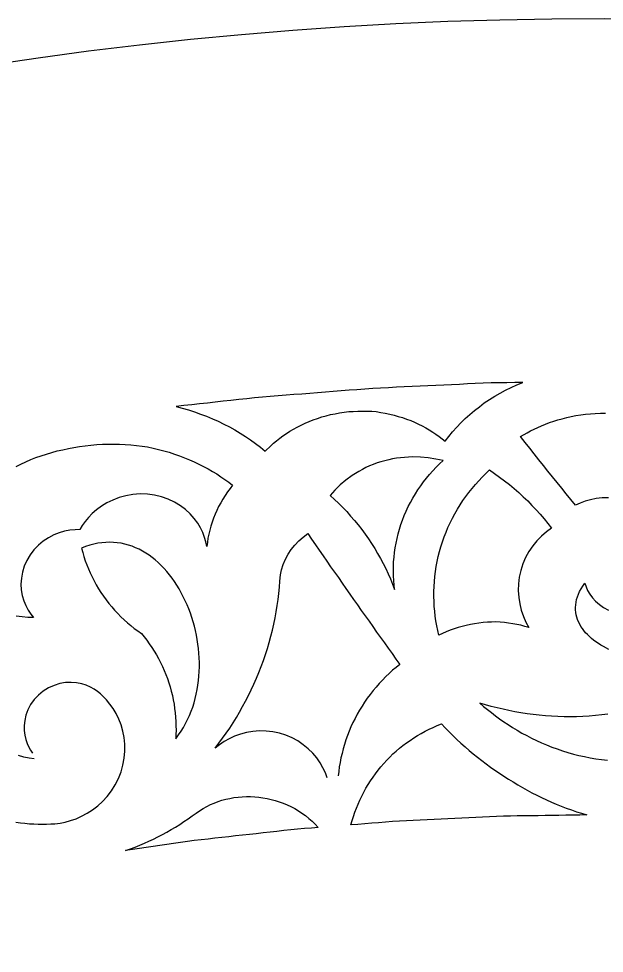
# Model space of a CAD drawing. Extents: x -1903 to -234, y -575 to 545.
# Drawn here: x -1423.9 to -1342.9, y 416.1 to 545.2 of the extents above; entities that cross this region are included whole.
import ezdxf

# ---------------------------------------------------------------- set-up
doc = ezdxf.new("R2010")
doc.units = 0
doc.layers.add('LAYER_1', color=18, linetype='CONTINUOUS')

msp = doc.modelspace()

# ---------------------------------------------------------------- linework, layer by layer
at = {"layer": 'LAYER_1'}
msp.add_lwpolyline([(-1342.912552403855, 545.219890420859, 0.4142135623730951), (-1902.912552403855, -14.78010957914103, 0.4142135623730951), (-1342.912552403855, -574.780109579141, 0.4142135623730951), (-782.912552403855, -14.78010957914103, 0.4142135623730951)], format="xyb", close=True, dxfattribs=at)
for points in [[(-1402.153442382812, 491.6213684082031), (-1401.289428710938, 491.3944091796875), (-1400.43505859375, 491.1455993652344), (-1399.591064453125, 490.8750915527344), (-1398.757934570312, 490.5830993652344), (-1397.936401367188, 490.2698364257812), (-1397.126708984375, 489.9355163574219), (-1396.329711914062, 489.5802612304688), (-1395.545776367188, 489.2043151855469), (-1394.775390625, 488.8078918457031), (-1394.019287109375, 488.3911743164062), (-1393.27783203125, 487.9543762207031), (-1392.551513671875, 487.4976501464844), (-1391.8408203125, 487.0212707519531), (-1391.146362304688, 486.5253601074219), (-1390.468627929688, 486.0101928710938), (-1389.806884765625, 485.4636840820312), (-1389.060546875, 486.1963806152344), (-1388.652587890625, 486.5491027832031), (-1388.244018554688, 486.9018859863281), (-1387.801147460938, 487.2375183105469), (-1387.35791015625, 487.5731811523438), (-1386.88134765625, 487.8882141113281), (-1386.404296875, 488.2032470703125), (-1385.895751953125, 488.4941101074219), (-1385.386474609375, 488.7850341796875), (-1384.848022460938, 489.0483093261719), (-1384.30908203125, 489.3116149902344), (-1383.74365234375, 489.5440368652344), (-1383.177856445312, 489.7765197753906), (-1382.588989257812, 489.9751586914062), (-1381.999755859375, 490.173828125), (-1381.3916015625, 490.3360595703125), (-1380.782958984375, 490.4983520507812), (-1380.159912109375, 490.6221008300781), (-1379.53662109375, 490.7458801269531), (-1378.903442382812, 490.8295593261719), (-1378.270263671875, 490.9132385253906), (-1377.632202148438, 490.9558715820312), (-1376.994262695312, 490.9985046386719), (-1376.356567382812, 490.9997253417969), (-1375.71923828125, 491.0009460449219), (-1375.087158203125, 490.9610290527344), (-1374.454711914062, 490.9125671386719), (-1373.832153320312, 490.8132019042969), (-1373.209716796875, 490.7138061523438), (-1372.602416992188, 490.5762634277344), (-1371.995483398438, 490.4386901855469), (-1371.407836914062, 490.2651062011719), (-1370.820678710938, 490.0915222167969), (-1370.25634765625, 489.884521484375), (-1369.692749023438, 489.6775207519531), (-1369.1552734375, 489.4400024414062), (-1368.618286132812, 489.2024841308594), (-1368.109985351562, 488.9376831054688), (-1367.602294921875, 488.6728210449219), (-1367.12548828125, 488.384033203125), (-1366.649047851562, 488.0952453613281), (-1366.204956054688, 487.785888671875), (-1365.76123046875, 487.4765319824219), (-1364.940307617188, 486.8235168457031), (-1364.4267578125, 487.4834594726562), (-1363.889404296875, 488.1262817382812), (-1363.328857421875, 488.7515563964844), (-1362.745727539062, 489.35888671875), (-1362.140502929688, 489.9478759765625), (-1361.513916015625, 490.5180969238281), (-1360.866455078125, 491.0691223144531), (-1360.19873046875, 491.6006164550781), (-1359.511352539062, 492.1120910644531), (-1358.804931640625, 492.6015319824219), (-1358.079467773438, 493.0486145019531), (-1357.336303710938, 493.4739685058594), (-1356.575927734375, 493.8771667480469), (-1355.799194335938, 494.2578430175781), (-1355.006469726562, 494.6156311035156), (-1354.19873046875, 494.9500732421875), (-1355.291625976562, 494.932861328125), (-1356.384399414062, 494.9156494140625), (-1357.477416992188, 494.8984375), (-1358.570190429688, 494.8812255859375), (-1359.662231445312, 494.8409729003906), (-1360.754028320312, 494.7894592285156), (-1361.845825195312, 494.7379455566406), (-1362.937622070312, 494.6864318847656), (-1364.029296875, 494.6349487304688), (-1365.12109375, 494.5834350585938), (-1366.212890625, 494.5319213867188), (-1367.304565429688, 494.4804077148438), (-1368.396240234375, 494.4288940429688), (-1369.488159179688, 494.3773803710938), (-1370.579833984375, 494.3258972167969), (-1371.671630859375, 494.2743835449219), (-1372.763427734375, 494.2228698730469), (-1373.855102539062, 494.1713562011719), (-1374.946899414062, 494.1193237304688), (-1376.036499023438, 494.0335998535156), (-1377.1259765625, 493.9479064941406), (-1378.215698242188, 493.8621826171875), (-1379.305297851562, 493.7764892578125), (-1380.394897460938, 493.6907653808594), (-1381.484497070312, 493.6050415039062), (-1382.574096679688, 493.5193481445312), (-1383.663696289062, 493.4336242675781), (-1384.753295898438, 493.3479309082031), (-1385.843017578125, 493.26220703125), (-1386.932495117188, 493.1764831542969), (-1388.022094726562, 493.0907897949219), (-1389.11181640625, 493.0050659179688), (-1390.201293945312, 492.9193725585938), (-1391.289794921875, 492.8213195800781), (-1392.376220703125, 492.7013244628906), (-1393.462524414062, 492.5813293457031), (-1394.548950195312, 492.4613342285156), (-1395.63525390625, 492.3413391113281), (-1396.721557617188, 492.2213439941406), (-1397.807983398438, 492.1013488769531), (-1398.894287109375, 491.9813537597656), (-1399.980712890625, 491.8613586425781), (-1401.067138671875, 491.7413635253906)], [(-1371.918090820312, 466.3237915039062), (-1371.979736328125, 466.9542236328125), (-1372.041259765625, 467.5846252441406), (-1372.06396484375, 468.2245483398438), (-1372.08642578125, 468.8644714355469), (-1372.068359375, 469.5107116699219), (-1372.050170898438, 470.1569519042969), (-1371.990112304688, 470.8060607910156), (-1371.9296875, 471.4552001953125), (-1371.82666015625, 472.1037292480469), (-1371.723266601562, 472.7522277832031), (-1371.576782226562, 473.396484375), (-1371.4296875, 474.040771484375), (-1371.239868164062, 474.6771545410156), (-1371.049438476562, 475.3135375976562), (-1370.816650390625, 475.9384155273438), (-1370.583251953125, 476.5633239746094), (-1370.30859375, 477.1732177734375), (-1370.033325195312, 477.7831726074219), (-1369.718383789062, 478.3748168945312), (-1369.40283203125, 478.9664611816406), (-1369.049560546875, 479.5367736816406), (-1368.695678710938, 480.1070861816406), (-1368.306762695312, 480.6532592773438), (-1367.916870117188, 481.1994934082031), (-1367.494873046875, 481.7190856933594), (-1367.071899414062, 482.2387390136719), (-1366.619995117188, 482.7297058105469), (-1366.167114257812, 483.220703125), (-1365.6884765625, 483.6813049316406), (-1365.208984375, 484.1419677734375), (-1366.218872070312, 484.3661193847656), (-1367.263793945312, 484.5278930664062), (-1368.3369140625, 484.6227111816406), (-1369.43017578125, 484.6468200683594), (-1369.982543945312, 484.6221313476562), (-1370.534790039062, 484.597412109375), (-1371.08837890625, 484.5350646972656), (-1371.6416015625, 484.4727478027344), (-1372.191284179688, 484.37255859375), (-1372.74072265625, 484.2723693847656), (-1373.281616210938, 484.1346740722656), (-1373.822265625, 483.9969787597656), (-1374.349731445312, 483.8206787109375), (-1374.875732421875, 483.6296997070312), (-1375.384155273438, 483.404296875), (-1375.89208984375, 483.1789245605469), (-1376.37841796875, 482.9214477539062), (-1376.864135742188, 482.6640014648438), (-1377.324462890625, 482.3772277832031), (-1377.784301757812, 482.0905151367188), (-1378.646606445312, 481.4647216796875), (-1379.445922851562, 480.7935180664062), (-1380.178466796875, 480.0841674804688), (-1380.842163085938, 479.3440246582031), (-1380.251586914062, 478.7940673828125), (-1379.662353515625, 478.2440185546875), (-1379.099731445312, 477.6674194335938), (-1378.538452148438, 477.0907287597656), (-1378.005493164062, 476.4889526367188), (-1377.473754882812, 475.8871154785156), (-1376.972412109375, 475.2618103027344), (-1376.47216796875, 474.6364135742188), (-1376.003784179688, 473.9894104003906), (-1375.536499023438, 473.34228515625), (-1375.102416992188, 472.6754760742188), (-1374.669311523438, 472.0085754394531), (-1374.2705078125, 471.3240356445312), (-1373.872802734375, 470.6394348144531), (-1373.510131835938, 469.9393310546875), (-1373.148071289062, 469.2323913574219), (-1372.821655273438, 468.5101928710938), (-1372.495971679688, 467.7879333496094), (-1372.206665039062, 467.0558776855469)], [(-1365.81005859375, 460.0348815917969), (-1365.950073242188, 460.6822204589844), (-1366.09033203125, 461.3295593261719), (-1366.195190429688, 461.9915161132812), (-1366.300170898438, 462.6535034179688), (-1366.367919921875, 463.3274841308594), (-1366.435668945312, 464.00146484375), (-1366.464233398438, 464.6846313476562), (-1366.492797851562, 465.3677673339844), (-1366.480834960938, 466.0570068359375), (-1366.46875, 466.7462463378906), (-1366.4150390625, 467.4383239746094), (-1366.360961914062, 468.1304321289062), (-1366.2646484375, 468.8220520019531), (-1366.16796875, 469.5137023925781), (-1366.02880859375, 470.2014770507812), (-1365.889038085938, 470.8892517089844), (-1365.706909179688, 471.5697326660156), (-1365.524047851562, 472.2502746582031), (-1365.299560546875, 472.9201354980469), (-1365.07421875, 473.5900268554688), (-1364.80810546875, 474.2460021972656), (-1364.541259765625, 474.9020385742188), (-1364.234985351562, 475.5410461425781), (-1363.927734375, 476.1800842285156), (-1363.5830078125, 476.7992553710938), (-1363.237426757812, 477.4184265136719), (-1362.8564453125, 478.0150756835938), (-1362.474487304688, 478.6117553710938), (-1362.059814453125, 479.1835021972656), (-1361.64404296875, 479.7553100585938), (-1361.198120117188, 480.3001403808594), (-1360.751220703125, 480.8450012207031), (-1360.27734375, 481.3611450195312), (-1359.802368164062, 481.8773498535156), (-1359.303344726562, 482.3634643554688), (-1358.803466796875, 482.849609375), (-1358.100463867188, 482.3647155761719), (-1357.398681640625, 481.8718872070312), (-1356.721313476562, 481.3489685058594), (-1356.045532226562, 480.8260498046875), (-1355.396362304688, 480.2745361328125), (-1354.748779296875, 479.7229919433594), (-1354.130249023438, 479.1445007324219), (-1353.512939453125, 478.5659790039062), (-1352.926635742188, 477.9623107910156), (-1352.341674804688, 477.3586120605469), (-1351.78955078125, 476.7317810058594), (-1351.238525390625, 476.1048889160156), (-1350.7216796875, 475.4569396972656), (-1350.206298828125, 474.8089904785156), (-1350.91455078125, 474.2927551269531), (-1351.592651367188, 473.7089538574219), (-1352.230346679688, 473.0588989257812), (-1352.817260742188, 472.3455200195312), (-1353.34326171875, 471.5735778808594), (-1353.799560546875, 470.7496032714844), (-1354.177978515625, 469.8817443847656), (-1354.472534179688, 468.9795227050781), (-1354.678955078125, 468.0536193847656), (-1354.795166015625, 467.1152954101562), (-1354.8212890625, 466.1760864257812), (-1354.759765625, 465.2472229003906), (-1354.614868164062, 464.3392944335938), (-1354.392700195312, 463.4617919921875), (-1354.100341796875, 462.6229248046875), (-1353.746215820312, 461.829345703125), (-1353.338623046875, 461.0861511230469), (-1353.890991210938, 461.2344055175781), (-1354.443725585938, 461.3826599121094), (-1355.011474609375, 461.4963073730469), (-1355.579467773438, 461.6099243164062), (-1356.15869140625, 461.6871948242188), (-1356.73828125, 461.7644348144531), (-1357.325073242188, 461.8039855957031), (-1357.911987304688, 461.8428955078125), (-1358.501342773438, 461.825439453125), (-1359.0908203125, 461.8079833984375), (-1359.678955078125, 461.7517700195312), (-1360.266967773438, 461.695556640625), (-1360.849365234375, 461.6009521484375), (-1361.431640625, 461.5063781738281), (-1362.004028320312, 461.3743591308594), (-1362.576171875, 461.2423706054688), (-1363.134399414062, 461.0744018554688), (-1363.6923828125, 460.9064331054688), (-1364.232666015625, 460.7044067382812), (-1364.772583007812, 460.5023803710938), (-1365.29150390625, 460.2686157226562)], [(-1402.1923828125, 445.7159729003906), (-1401.816162109375, 446.2263793945312), (-1401.464599609375, 446.7507629394531), (-1401.13671875, 447.2837524414062), (-1400.83203125, 447.8221130371094), (-1400.551025390625, 448.3726501464844), (-1400.29345703125, 448.9345703125), (-1400.058959960938, 449.5069885253906), (-1399.847290039062, 450.0891418457031), (-1399.658203125, 450.6801147460938), (-1399.491333007812, 451.2790832519531), (-1399.346435546875, 451.88525390625), (-1399.22314453125, 452.4977722167969), (-1399.121337890625, 453.1157836914062), (-1399.04052734375, 453.7384948730469), (-1398.980712890625, 454.364990234375), (-1398.941284179688, 454.9945068359375), (-1398.922119140625, 455.6261596679688), (-1398.922973632812, 456.2591552734375), (-1398.943603515625, 456.8926391601562), (-1398.983642578125, 457.5257568359375), (-1399.042846679688, 458.1576538085938), (-1399.120971679688, 458.7875366210938), (-1399.2177734375, 459.41455078125), (-1399.332763671875, 460.0378723144531), (-1399.4658203125, 460.6566162109375), (-1399.616821289062, 461.2699890136719), (-1399.785034179688, 461.8771667480469), (-1399.970703125, 462.4772644042969), (-1400.173095703125, 463.0694885253906), (-1400.39208984375, 463.6529846191406), (-1400.62744140625, 464.2269287109375), (-1400.878784179688, 464.7904663085938), (-1401.145751953125, 465.3427734375), (-1401.42822265625, 465.8830261230469), (-1401.725708007812, 466.410400390625), (-1402.037841796875, 466.9240112304688), (-1402.364501953125, 467.423095703125), (-1402.705078125, 467.9067687988281), (-1403.0595703125, 468.3742065429688), (-1403.427368164062, 468.8246154785156), (-1403.808227539062, 469.2571411132812), (-1404.201416015625, 469.6681823730469), (-1404.605834960938, 470.0514831542969), (-1405.022216796875, 470.4139404296875), (-1405.450073242188, 470.7547607421875), (-1405.88916015625, 471.0731506347656), (-1406.3388671875, 471.3682861328125), (-1406.798950195312, 471.6393127441406), (-1407.269165039062, 471.8854370117188), (-1407.748657226562, 472.1058654785156), (-1408.237426757812, 472.2997741699219), (-1408.73486328125, 472.4663696289062), (-1409.240600585938, 472.6047973632812), (-1409.754150390625, 472.7142639160156), (-1410.275146484375, 472.7940063476562), (-1410.802856445312, 472.8431701660156), (-1411.337158203125, 472.8609619140625), (-1411.87744140625, 472.8465576171875), (-1412.42333984375, 472.7991943359375), (-1412.974243164062, 472.718017578125), (-1413.529541015625, 472.602294921875), (-1414.088989257812, 472.451171875), (-1414.651977539062, 472.2638549804688), (-1415.218017578125, 472.0395812988281), (-1415.059448242188, 471.4637145996094), (-1414.901123046875, 470.8878479003906), (-1414.704467773438, 470.317138671875), (-1414.507934570312, 469.7463684082031), (-1414.273315429688, 469.1839904785156), (-1414.0390625, 468.6216125488281), (-1413.767578125, 468.0709228515625), (-1413.496337890625, 467.5201721191406), (-1413.189086914062, 466.9844055175781), (-1412.882202148438, 466.4485473632812), (-1412.540771484375, 465.9308166503906), (-1412.199951171875, 465.4129638671875), (-1411.826416015625, 464.9161682128906), (-1411.45361328125, 464.4192504882812), (-1411.050415039062, 463.9461364746094), (-1410.64794921875, 463.4728698730469), (-1410.217651367188, 463.0258483886719), (-1409.788208007812, 462.5786743164062), (-1409.333862304688, 462.1598205566406), (-1408.880126953125, 461.7408752441406), (-1408.404541015625, 461.3519897460938), (-1407.929809570312, 460.9629516601562), (-1407.436279296875, 460.6053771972656), (-1406.943481445312, 460.2477111816406), (-1406.570434570312, 459.7823791503906), (-1406.19775390625, 459.3169860839844), (-1405.85107421875, 458.8274230957031), (-1405.504760742188, 458.3377685546875), (-1405.1865234375, 457.8257751464844), (-1404.868896484375, 457.3136901855469), (-1404.581298828125, 456.7813110351562), (-1404.2939453125, 456.2489013671875), (-1404.03857421875, 455.6985473632812), (-1403.783447265625, 455.1481323242188), (-1403.5615234375, 454.5823669433594), (-1403.339721679688, 454.0165710449219), (-1403.15234375, 453.4381103515625), (-1402.965209960938, 452.8596496582031), (-1402.81298828125, 452.2713928222656), (-1402.661010742188, 451.6831359863281), (-1402.544189453125, 451.0881042480469), (-1402.427734375, 450.4930419921875), (-1402.346557617188, 449.8941955566406), (-1402.265258789062, 449.2953491210938), (-1402.219116210938, 448.6957092285156), (-1402.172973632812, 448.0960388183594), (-1402.161254882812, 447.49853515625), (-1402.149291992188, 446.9010314941406), (-1402.1708984375, 446.3084716796875)], [(-1377.95654296875, 433.8014831542969), (-1377.790161132812, 434.3930053710938), (-1377.607055664062, 434.9776916503906), (-1377.40771484375, 435.5552062988281), (-1377.19189453125, 436.1253051757812), (-1376.960205078125, 436.6877136230469), (-1376.712524414062, 437.2421875), (-1376.449340820312, 437.7884216308594), (-1376.170654296875, 438.3261108398438), (-1375.876708984375, 438.8550415039062), (-1375.56787109375, 439.3749084472656), (-1375.244018554688, 439.8854370117188), (-1374.90576171875, 440.3863830566406), (-1374.553100585938, 440.8774108886719), (-1374.186279296875, 441.3582763671875), (-1373.805541992188, 441.8287048339844), (-1373.411254882812, 442.2884216308594), (-1373.00341796875, 442.7371520996094), (-1372.58251953125, 443.1745910644531), (-1372.148681640625, 443.6004943847656), (-1371.702026367188, 444.01220703125), (-1371.242065429688, 444.3990173339844), (-1370.769897460938, 444.7731018066406), (-1370.285888671875, 445.1341857910156), (-1369.790161132812, 445.4819641113281), (-1369.283081054688, 445.8161926269531), (-1368.764770507812, 446.1366271972656), (-1368.23583984375, 446.4429321289062), (-1367.696166992188, 446.7348937988281), (-1367.146240234375, 447.01220703125), (-1366.58642578125, 447.2746276855469), (-1366.016845703125, 447.5218505859375), (-1365.437866210938, 447.7536315917969), (-1364.910766601562, 447.2042236328125), (-1364.384887695312, 446.6547546386719), (-1363.841674804688, 446.1259460449219), (-1363.299560546875, 445.5970458984375), (-1362.740600585938, 445.0892333984375), (-1362.182983398438, 444.5813293457031), (-1361.609130859375, 444.0948791503906), (-1361.036499023438, 443.6083679199219), (-1360.448364257812, 443.1436462402344), (-1359.861450195312, 442.6788940429688), (-1359.259521484375, 442.236328125), (-1358.658935546875, 441.793701171875), (-1358.0439453125, 441.3736877441406), (-1357.43017578125, 440.9535827636719), (-1356.802124023438, 440.5433349609375), (-1356.175048828125, 440.1268920898438), (-1355.534912109375, 439.7333984375), (-1354.895751953125, 439.3399047851562), (-1354.244018554688, 438.9697265625), (-1353.593383789062, 438.5995178222656), (-1352.930541992188, 438.2530517578125), (-1352.268920898438, 437.9065856933594), (-1351.595458984375, 437.584228515625), (-1350.923217773438, 437.2618713378906), (-1350.239990234375, 436.9640808105469), (-1349.557495117188, 436.666259765625), (-1348.864624023438, 436.3934020996094), (-1348.172607421875, 436.1205139160156), (-1347.470458984375, 435.8730163574219), (-1346.769165039062, 435.62548828125), (-1346.058349609375, 435.4037170410156), (-1345.348266601562, 435.1819458007812), (-1346.308471679688, 435.1669616699219), (-1347.268432617188, 435.1519470214844), (-1348.228515625, 435.136962890625), (-1349.188598632812, 435.1219482421875), (-1350.148681640625, 435.1069641113281), (-1351.108642578125, 435.0919494628906), (-1352.06884765625, 435.0769653320312), (-1353.02880859375, 435.0619506835938), (-1353.988891601562, 435.0469665527344), (-1354.948974609375, 435.0319519042969), (-1355.909057617188, 435.0169677734375), (-1356.869018554688, 435.001953125), (-1357.828369140625, 434.9624328613281), (-1358.787475585938, 434.9173278808594), (-1359.74658203125, 434.8721923828125), (-1360.705810546875, 434.8270874023438), (-1361.664916992188, 434.7819519042969), (-1362.623901367188, 434.7368469238281), (-1363.583129882812, 434.6917114257812), (-1364.542236328125, 434.6466064453125), (-1365.501342773438, 434.6014709472656), (-1366.46044921875, 434.5563354492188), (-1367.419555664062, 434.51123046875), (-1368.378662109375, 434.4661254882812), (-1369.337890625, 434.4209899902344), (-1370.296997070312, 434.3758544921875), (-1371.255859375, 434.3280029296875), (-1372.213134765625, 434.2527770996094), (-1373.17041015625, 434.1775817871094), (-1374.127563476562, 434.1023559570312), (-1375.084838867188, 434.0271301269531), (-1376.042114257812, 433.9519348144531), (-1376.999267578125, 433.876708984375)], [(-1409.125244140625, 430.2765197753906), (-1408.47216796875, 430.5116882324219), (-1407.818603515625, 430.7469482421875), (-1407.17578125, 431.0086059570312), (-1406.532470703125, 431.2703552246094), (-1405.90087890625, 431.5578308105469), (-1405.268798828125, 431.8453674316406), (-1404.649658203125, 432.1579895019531), (-1404.029907226562, 432.4706726074219), (-1403.424072265625, 432.8077087402344), (-1402.817626953125, 433.1448364257812), (-1402.226318359375, 433.5056457519531), (-1401.63427734375, 433.8665466308594), (-1401.058471679688, 434.2504272460938), (-1400.48193359375, 434.6343994140625), (-1399.9228515625, 435.0406494140625), (-1399.361206054688, 435.433837890625), (-1398.891845703125, 435.7643737792969), (-1398.40771484375, 436.0685729980469), (-1397.909912109375, 436.3465576171875), (-1397.399780273438, 436.598388671875), (-1396.878051757812, 436.8242797851562), (-1396.346069335938, 437.0242919921875), (-1395.804809570312, 437.1985473632812), (-1395.25537109375, 437.3471374511719), (-1394.698974609375, 437.4702453613281), (-1394.136596679688, 437.5679626464844), (-1393.569458007812, 437.640380859375), (-1392.99853515625, 437.6876525878906), (-1392.425048828125, 437.7098693847656), (-1391.85009765625, 437.7071838378906), (-1391.274658203125, 437.6796569824219), (-1390.700073242188, 437.6274719238281), (-1390.127197265625, 437.5506896972656), (-1389.557250976562, 437.449462890625), (-1388.9912109375, 437.3239135742188), (-1388.430297851562, 437.1741638183594), (-1387.875366210938, 437.0003356933594), (-1387.327880859375, 436.8025207519531), (-1386.78857421875, 436.5808410644531), (-1386.258666992188, 436.3354797363281), (-1385.739013671875, 436.0664978027344), (-1385.230102539062, 435.7655944824219), (-1384.733154296875, 435.4352722167969), (-1384.249755859375, 435.0822448730469), (-1383.780883789062, 434.7066345214844), (-1383.32763671875, 434.30859375), (-1382.890991210938, 433.8883056640625), (-1382.471923828125, 433.4459228515625), (-1383.427856445312, 433.3706359863281), (-1384.383666992188, 433.2953186035156), (-1385.339233398438, 433.2175598144531), (-1386.292358398438, 433.1122741699219), (-1387.245361328125, 433.0069885253906), (-1388.1982421875, 432.9017028808594), (-1389.151245117188, 432.7964172363281), (-1390.104248046875, 432.6911010742188), (-1391.057250976562, 432.5858154296875), (-1392.01025390625, 432.4805297851562), (-1392.963256835938, 432.375244140625), (-1393.916259765625, 432.2699584960938), (-1394.869262695312, 432.1646423339844), (-1395.822265625, 432.0593566894531), (-1396.775268554688, 431.9540710449219), (-1397.728271484375, 431.8487854003906), (-1398.681274414062, 431.7434997558594), (-1399.633056640625, 431.6281127929688), (-1400.582275390625, 431.4929504394531), (-1401.531494140625, 431.3577880859375), (-1402.480712890625, 431.22265625), (-1403.429931640625, 431.0874938964844), (-1404.379150390625, 430.9523315429688), (-1405.328369140625, 430.8171691894531), (-1406.277587890625, 430.6820068359375), (-1407.226806640625, 430.5468444824219), (-1408.176025390625, 430.4116821289062)]]:
    msp.add_lwpolyline(points, close=True, dxfattribs=at)
for points in [[(-1342.3505859375, 479.023193359375), (-1343.217651367188, 479.00341796875), (-1344.048217773438, 478.8992919921875), (-1344.835205078125, 478.7369689941406), (-1345.573974609375, 478.525146484375), (-1346.261596679688, 478.2722473144531), (-1346.896728515625, 477.9862976074219), (-1347.5322265625, 478.7672424316406), (-1348.169677734375, 479.5481872558594), (-1348.80908203125, 480.3290710449219), (-1349.450561523438, 481.1099243164062), (-1350.080810546875, 481.9000549316406), (-1350.713012695312, 482.6901245117188), (-1351.34716796875, 483.4801635742188), (-1351.983276367188, 484.2701721191406), (-1352.60791015625, 485.0691223144531), (-1353.234375, 485.8680419921875), (-1353.862915039062, 486.6669616699219), (-1354.493408203125, 487.4658203125), (-1353.585815429688, 487.9952697753906), (-1353.100830078125, 488.2459411621094), (-1352.615356445312, 488.4966125488281), (-1352.098754882812, 488.730224609375), (-1351.581665039062, 488.9638671875), (-1351.03369140625, 489.17724609375), (-1350.4853515625, 489.390625), (-1349.906860351562, 489.5804138183594), (-1349.328125, 489.7702026367188), (-1348.720458984375, 489.9329528808594), (-1348.1123046875, 490.095703125), (-1347.477416992188, 490.2279357910156), (-1346.842163085938, 490.3601379394531), (-1346.182495117188, 490.4583740234375), (-1345.522583007812, 490.5566101074219), (-1344.841430664062, 490.6175537109375), (-1344.160034179688, 490.678466796875), (-1343.461303710938, 490.698974609375), (-1342.762451171875, 490.7147521972656)], [(-1424.285034179688, 483.3096313476562), (-1423.609619140625, 483.6423645019531), (-1422.933349609375, 483.9752197265625), (-1422.231811523438, 484.2779235839844), (-1421.527465820312, 484.5661926269531), (-1420.798950195312, 484.8128967285156), (-1420.070068359375, 485.0596313476562), (-1419.321655273438, 485.2711791992188), (-1418.57275390625, 485.4827880859375), (-1417.8076171875, 485.6573486328125), (-1417.042358398438, 485.8319396972656), (-1416.264526367188, 485.968017578125), (-1415.486694335938, 486.1040954589844), (-1414.7001953125, 486.2004699707031), (-1413.913696289062, 486.2968444824219), (-1413.12255859375, 486.3527221679688), (-1412.33154296875, 486.4085693359375), (-1411.5400390625, 486.4235534667969), (-1410.748779296875, 486.4384460449219), (-1409.961059570312, 486.4124755859375), (-1409.173828125, 486.3864135742188), (-1408.394165039062, 486.31982421875), (-1407.614868164062, 486.2532043457031), (-1406.847045898438, 486.1468200683594), (-1406.079467773438, 486.0372314453125), (-1405.324462890625, 485.8695068359375), (-1404.570190429688, 485.7016906738281), (-1403.83447265625, 485.4974975585938), (-1403.099609375, 485.293212890625), (-1402.386352539062, 485.0543823242188), (-1401.674072265625, 484.8154907226562), (-1400.986083984375, 484.544189453125), (-1400.299072265625, 484.2727966308594), (-1399.639038085938, 483.9713134765625), (-1398.979736328125, 483.6697692871094), (-1398.349243164062, 483.3406677246094), (-1397.719848632812, 483.0114440917969), (-1397.120849609375, 482.6572875976562), (-1396.522827148438, 482.3030395507812), (-1395.956420898438, 481.926513671875), (-1395.39111328125, 481.5498962402344), (-1394.858276367188, 481.1537170410156), (-1394.326293945312, 480.7574462890625), (-1394.684326171875, 480.2879638671875), (-1395.041625976562, 479.8185729980469), (-1395.365478515625, 479.3251647949219), (-1395.688842773438, 478.8318481445312), (-1395.975708007812, 478.317626953125), (-1396.26220703125, 477.803466796875), (-1396.509887695312, 477.2718505859375), (-1396.756958007812, 476.7402954101562), (-1396.963745117188, 476.1949768066406), (-1397.169921875, 475.6497497558594), (-1397.33447265625, 475.0946350097656), (-1397.49853515625, 474.5395812988281), (-1397.620483398438, 473.9786682128906), (-1397.741943359375, 473.4178161621094), (-1397.8212890625, 472.8551330566406), (-1397.900390625, 472.29248046875), (-1398.023193359375, 472.9075012207031), (-1398.203247070312, 473.542236328125), (-1398.447509765625, 474.1914672851562), (-1398.762451171875, 474.8485412597656), (-1399.15380859375, 475.5052185058594), (-1399.626098632812, 476.1517639160156), (-1400.182373046875, 476.7770690917969), (-1400.8232421875, 477.3689270019531), (-1401.546630859375, 477.9145812988281), (-1402.347290039062, 478.4011840820312), (-1403.217163085938, 478.8166198730469), (-1404.144653320312, 479.1502990722656), (-1405.11572265625, 479.3937072753906), (-1406.110961914062, 479.5179748535156), (-1407.115112304688, 479.5362548828125), (-1408.111450195312, 479.4569396972656), (-1409.083129882812, 479.28466796875), (-1410.015258789062, 479.0267639160156), (-1410.89501953125, 478.6927490234375), (-1411.712890625, 478.2935791015625), (-1412.461669921875, 477.8408813476562), (-1413.137573242188, 477.3464660644531), (-1413.739135742188, 476.8215637207031), (-1414.266967773438, 476.2765808105469), (-1414.723876953125, 475.7207641601562), (-1415.113403320312, 475.162109375), (-1415.440551757812, 474.6072692871094), (-1416.118774414062, 474.5895690917969), (-1416.828369140625, 474.5140686035156), (-1417.562133789062, 474.373046875), (-1418.310913085938, 474.159423828125), (-1419.063110351562, 473.8673400878906), (-1419.804565429688, 473.492919921875), (-1420.518676757812, 473.0240478515625), (-1421.188232421875, 472.4602966308594), (-1421.799682617188, 471.8207092285156), (-1422.33740234375, 471.1143188476562), (-1422.788696289062, 470.3530883789062), (-1423.143920898438, 469.5516052246094), (-1423.397338867188, 468.7259216308594), (-1423.547119140625, 467.8927001953125), (-1423.595947265625, 467.0679321289062), (-1423.549682617188, 466.2661437988281), (-1423.417236328125, 465.4997253417969), (-1423.209350585938, 464.7783813476562), (-1422.937866210938, 464.1090393066406), (-1422.61474609375, 463.49609375), (-1422.251586914062, 462.9414978027344), (-1421.859252929688, 462.4451904296875), (-1422.632446289062, 462.4614868164062), (-1423.435180664062, 462.5341796875), (-1424.26220703125, 462.6699523925781)], [(-1381.229370117188, 440.3034973144531), (-1381.495483398438, 440.9942321777344), (-1381.826904296875, 441.6875610351562), (-1382.227294921875, 442.3756408691406), (-1382.699340820312, 443.0494079589844), (-1383.243896484375, 443.6991577148438), (-1383.860229492188, 444.3144836425781), (-1384.545532226562, 444.8848266601562), (-1385.294799804688, 445.3999938964844), (-1386.100830078125, 445.8504333496094), (-1386.953247070312, 446.2134094238281), (-1387.841186523438, 446.4844360351562), (-1388.753540039062, 446.6703186035156), (-1389.677612304688, 446.7692260742188), (-1390.600463867188, 446.7815856933594), (-1391.509399414062, 446.7101745605469), (-1392.392944335938, 446.5596618652344), (-1393.241088867188, 446.3364868164062), (-1394.045532226562, 446.0482788085938), (-1394.799560546875, 445.7034912109375), (-1395.498779296875, 445.3109741210938), (-1396.140502929688, 444.8795776367188), (-1396.72314453125, 444.4178466796875), (-1396.213256835938, 445.0979614257812), (-1395.701782226562, 445.7782592773438), (-1395.215576171875, 446.4836120605469), (-1394.727783203125, 447.1891479492188), (-1394.26708984375, 447.918212890625), (-1393.8046875, 448.6474304199219), (-1393.37109375, 449.3984985351562), (-1392.935913085938, 450.1497192382812), (-1392.531127929688, 450.9209289550781), (-1392.124877929688, 451.6922912597656), (-1391.750366210938, 452.4816284179688), (-1391.37451171875, 453.2711486816406), (-1391.03173828125, 454.0765075683594), (-1390.687744140625, 454.8820495605469), (-1390.378051757812, 455.7012329101562), (-1390.067016601562, 456.5205688476562), (-1389.79150390625, 457.3512573242188), (-1389.5146484375, 458.1820983886719), (-1389.274169921875, 459.0219116210938), (-1389.032470703125, 459.8618469238281), (-1388.828002929688, 460.7084045410156), (-1388.622314453125, 461.5550537109375), (-1388.4541015625, 462.4059143066406), (-1388.285034179688, 463.2568359375), (-1388.153686523438, 464.1087341308594), (-1388.02099609375, 464.9548950195312), (-1387.92626953125, 465.8016357421875), (-1387.830932617188, 466.6484375), (-1387.773315429688, 467.4934997558594), (-1387.71533203125, 468.3385925292969), (-1387.550170898438, 469.0733947753906), (-1387.315551757812, 469.8015747070312), (-1387.01171875, 470.5147705078125), (-1386.64013671875, 471.2046203613281), (-1386.204467773438, 471.8631286621094), (-1385.708984375, 472.4829406738281), (-1385.16015625, 473.0575561523438), (-1384.565185546875, 473.5816955566406), (-1383.932006835938, 474.0512390136719), (-1383.40087890625, 473.2900390625), (-1382.871337890625, 472.5286865234375), (-1382.34326171875, 471.7672424316406), (-1381.816772460938, 471.0056762695312), (-1381.291625976562, 470.2439880371094), (-1380.768188476562, 469.482177734375), (-1380.23486328125, 468.7272033691406), (-1379.703002929688, 467.9721374511719), (-1379.172729492188, 467.2169494628906), (-1378.64404296875, 466.4616394042969), (-1378.116943359375, 465.7062072753906), (-1377.59130859375, 464.9506530761719), (-1377.05615234375, 464.2021484375), (-1376.5224609375, 463.4535522460938), (-1375.990356445312, 462.704833984375), (-1375.459838867188, 461.9559631347656), (-1374.931030273438, 461.2069702148438), (-1374.403564453125, 460.4578857421875), (-1373.866821289062, 459.716064453125), (-1373.331909179688, 458.97412109375), (-1372.79833984375, 458.2320556640625), (-1372.265747070312, 457.4786376953125), (-1371.734497070312, 456.7212219238281), (-1371.204833984375, 455.9636840820312), (-1371.702514648438, 455.5674438476562), (-1372.199462890625, 455.1712341308594), (-1372.675903320312, 454.7378845214844), (-1373.151000976562, 454.2958679199219), (-1373.603271484375, 453.8256225585938), (-1374.054565429688, 453.3554382324219), (-1374.48046875, 452.8586730957031), (-1374.905395507812, 452.3619689941406), (-1375.302490234375, 451.8406372070312), (-1375.698608398438, 451.3193664550781), (-1376.064453125, 450.7756958007812), (-1376.429565429688, 450.2320861816406), (-1376.762451171875, 449.6685485839844), (-1377.094604492188, 449.1050415039062), (-1377.392944335938, 448.5242919921875), (-1377.690551757812, 447.9435729980469), (-1377.953002929688, 447.348388671875), (-1378.21484375, 446.7532958984375), (-1378.440673828125, 446.1466979980469), (-1378.665893554688, 445.5401306152344), (-1378.854736328125, 444.9251098632812), (-1379.04296875, 444.3101196289062), (-1379.194702148438, 443.689697265625), (-1379.345825195312, 443.0693359375), (-1379.460693359375, 442.446533203125), (-1379.5751953125, 441.8237915039062), (-1379.653930664062, 441.2015380859375), (-1379.732299804688, 440.579345703125)], [(-1342.289794921875, 458.0364990234375), (-1343.03759765625, 458.4367065429688), (-1343.39453125, 458.6433410644531), (-1343.738891601562, 458.8604125976562), (-1344.069946289062, 459.0876770019531), (-1344.386962890625, 459.3247985839844), (-1344.689086914062, 459.5714721679688), (-1344.9755859375, 459.8274536132812), (-1345.24560546875, 460.0923767089844), (-1345.498291015625, 460.365966796875), (-1345.73291015625, 460.64794921875), (-1345.948364257812, 460.9379577636719), (-1346.144165039062, 461.2357788085938), (-1346.3193359375, 461.541015625), (-1346.473022460938, 461.8534545898438), (-1346.604370117188, 462.1727600097656), (-1346.712524414062, 462.4986267089844), (-1346.796630859375, 462.8307495117188), (-1346.855834960938, 463.1688232421875), (-1346.889404296875, 463.5126037597656), (-1346.896240234375, 463.8617248535156), (-1346.875610351562, 464.2159118652344), (-1346.82666015625, 464.5748596191406), (-1346.748413085938, 464.9382934570312), (-1346.64013671875, 465.3058776855469), (-1346.500732421875, 465.6773376464844), (-1346.329467773438, 466.0523681640625), (-1346.12548828125, 466.4306640625), (-1345.8876953125, 466.8119201660156), (-1345.615234375, 467.1958618164062), (-1345.446899414062, 466.7097778320312), (-1345.219970703125, 466.210205078125), (-1344.92724609375, 465.7044982910156), (-1344.562866210938, 465.2022399902344), (-1344.1220703125, 464.7152404785156), (-1343.6025390625, 464.2573852539062), (-1343.005615234375, 463.8440856933594), (-1342.336547851562, 463.4732055664062)], [(-1424.29931640625, 434.1811828613281), (-1423.669555664062, 434.0847473144531), (-1423.051025390625, 434.0233154296875), (-1422.43310546875, 433.9618530273438), (-1421.828491210938, 433.9332580566406), (-1421.224243164062, 433.9046020507812), (-1420.635009765625, 433.9066162109375), (-1420.046264648438, 433.9085693359375), (-1419.473876953125, 433.9388732910156), (-1418.90185546875, 433.9691162109375), (-1418.198974609375, 434.0519409179688), (-1417.473510742188, 434.1900329589844), (-1416.730224609375, 434.3892517089844), (-1415.974853515625, 434.6550598144531), (-1415.214721679688, 434.9922180175781), (-1414.458251953125, 435.4045104980469), (-1413.712158203125, 435.8766479492188), (-1412.988525390625, 436.4200134277344), (-1412.299682617188, 437.0410766601562), (-1411.657104492188, 437.73681640625), (-1411.071655273438, 438.5018310546875), (-1410.554077148438, 439.3284606933594), (-1410.113037109375, 440.2070617675781), (-1409.756225585938, 441.1261901855469), (-1409.48876953125, 442.0731811523438), (-1409.313354492188, 443.0347595214844), (-1409.230346679688, 443.9975891113281), (-1409.23779296875, 444.9488525390625), (-1409.331298828125, 445.8768310546875), (-1409.5048828125, 446.771240234375), (-1409.751098632812, 447.6235961914062), (-1410.061279296875, 448.42724609375), (-1410.426391601562, 449.1773681640625), (-1410.83740234375, 449.8710021972656), (-1411.28515625, 450.5067749023438), (-1411.761352539062, 451.0846252441406), (-1412.258056640625, 451.605712890625), (-1412.607666015625, 451.9334106445312), (-1413.009399414062, 452.25390625), (-1413.46728515625, 452.5598449707031), (-1413.984619140625, 452.8421020507812), (-1414.562744140625, 453.0899047851562), (-1415.201049804688, 453.2911376953125), (-1415.895629882812, 453.4325256347656), (-1416.638793945312, 453.5005798339844), (-1417.417358398438, 453.4720458984375), (-1418.214599609375, 453.3320617675781), (-1419.013061523438, 453.0874938964844), (-1419.790405273438, 452.736572265625), (-1420.523681640625, 452.2831726074219), (-1421.191040039062, 451.7369995117188), (-1421.77392578125, 451.1130676269531), (-1422.2587890625, 450.43017578125), (-1422.638427734375, 449.7091979980469), (-1422.911010742188, 448.97119140625), (-1423.080688476562, 448.235595703125), (-1423.155639648438, 447.5190734863281), (-1423.147216796875, 446.8347778320312), (-1423.067626953125, 446.192138671875), (-1422.930053710938, 445.5971069335938), (-1422.746459960938, 445.052734375), (-1422.528442382812, 444.5596313476562), (-1422.285522460938, 444.1166076660156), (-1422.025756835938, 443.7213134765625)], [(-1342.414672851562, 449.12060546875), (-1343.27880859375, 449.0138549804688), (-1344.145874023438, 448.9302062988281), (-1345.012817382812, 448.8465270996094), (-1345.880126953125, 448.8016967773438), (-1346.747436523438, 448.7568359375), (-1347.612915039062, 448.7506713867188), (-1348.478271484375, 448.7444763183594), (-1349.339599609375, 448.7765197753906), (-1350.201049804688, 448.80859375), (-1351.055908203125, 448.8782958984375), (-1351.911254882812, 448.9479675292969), (-1352.757934570312, 449.0544738769531), (-1353.60498046875, 449.1609497070312), (-1354.441162109375, 449.3031921386719), (-1355.278076171875, 449.4454040527344), (-1356.102294921875, 449.6221618652344), (-1356.926879882812, 449.7989196777344), (-1357.73681640625, 450.0019836425781), (-1358.546997070312, 450.1866455078125), (-1359.340698242188, 450.4034729003906), (-1360.13525390625, 450.6202697753906), (-1359.611572265625, 450.1792602539062), (-1359.0888671875, 449.7382202148438), (-1358.53564453125, 449.3134765625), (-1357.983276367188, 448.888671875), (-1357.400756835938, 448.4806518554688), (-1356.818725585938, 448.0569763183594), (-1356.20703125, 447.6540832519531), (-1355.596557617188, 447.2511596679688), (-1354.957153320312, 446.871826171875), (-1354.31884765625, 446.4924926757812), (-1353.652954101562, 446.1395263671875), (-1352.988037109375, 445.7865600585938), (-1352.296875, 445.4627075195312), (-1351.606811523438, 445.1388854980469), (-1350.892211914062, 444.8468627929688), (-1350.178588867188, 444.5548095703125), (-1349.442504882812, 444.297119140625), (-1348.707275390625, 444.0394287109375), (-1347.95166015625, 443.8184509277344), (-1347.197021484375, 443.5974731445312), (-1346.424560546875, 443.4153442382812), (-1345.652709960938, 443.2332153320312), (-1344.865966796875, 443.0918273925781), (-1344.079711914062, 442.950439453125), (-1343.281494140625, 442.8513488769531), (-1342.483642578125, 442.73876953125)], [(-1421.754760742188, 442.918212890625), (-1422.4638671875, 443.0169982910156), (-1423.195434570312, 443.1752319335938), (-1423.943481445312, 443.3990783691406)]]:
    msp.add_lwpolyline(points, dxfattribs=at)

doc.saveas('drawing.dxf')
